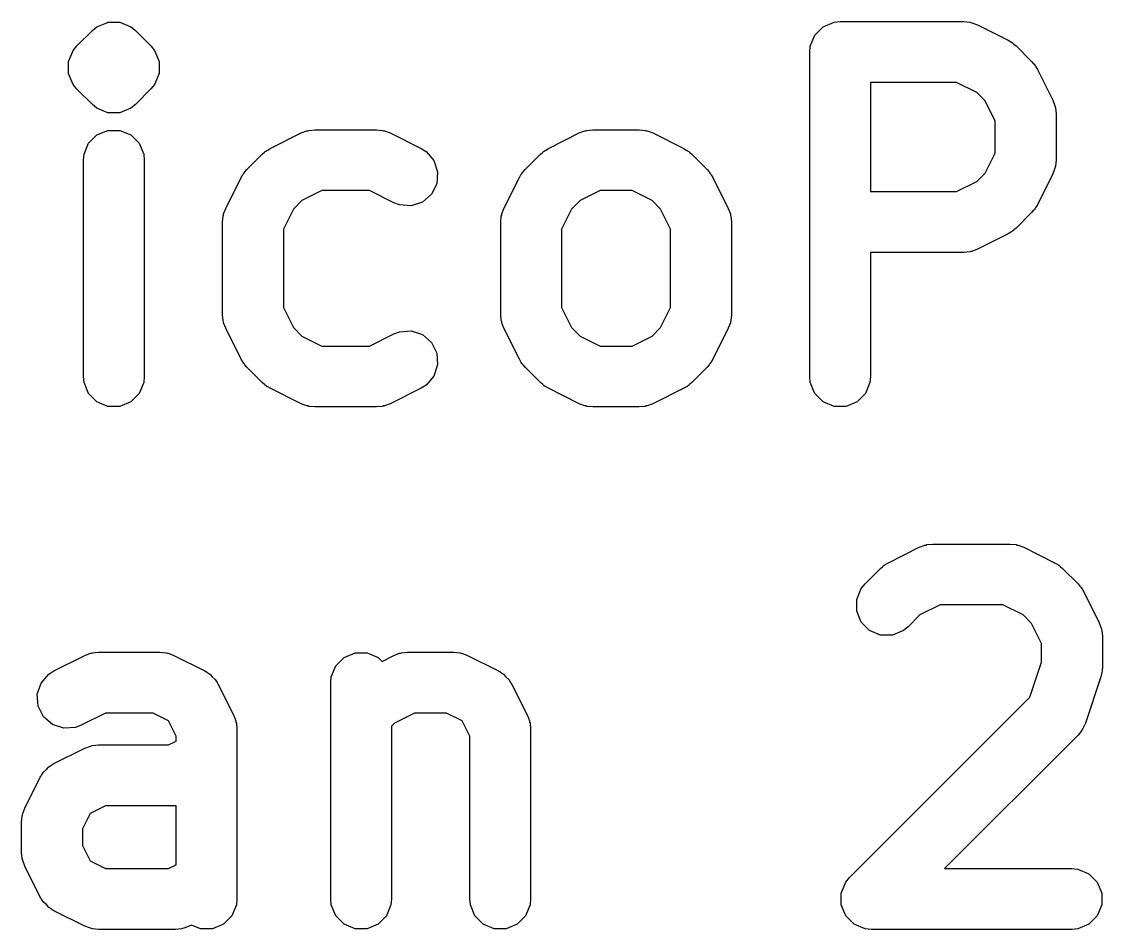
# Model space of a CAD drawing. Extents: x 90.4 to 161.7, y -143.1 to -81.8.
# Drawn here: x 130.575 to 133.239, y -140.817 to -138.579 of the extents above; entities that cross this region are included whole.
import ezdxf

# ---------------------------------------------------------------- set-up
doc = ezdxf.new("R2010")
doc.units = 0
doc.layers.add('BLACK', color=7, linetype='CONTINUOUS')

msp = doc.modelspace()

# ---------------------------------------------------------------- linework, layer by layer
at = {"layer": 'BLACK', "linetype": 'CONTINUOUS'}
for p, q in [((130.749225, -138.600587), (130.76059, -138.59126)), ((130.76059, -138.59126), (130.784673, -138.581285)), ((130.784673, -138.581285), (130.787625, -138.580062)), ((130.787625, -138.580062), (130.816889, -138.580062)), ((130.816889, -138.580062), (130.843923, -138.59126)), ((130.843923, -138.59126), (130.843925, -138.591261)), ((130.843925, -138.591261), (130.85529, -138.600588)), ((132.530373, -138.611953), (132.551065, -138.591261)), ((132.551065, -138.591261), (132.578101, -138.580062)), ((132.578101, -138.580062), (132.592733, -138.578621)), ((132.592733, -138.578621), (132.897495, -138.578621)), ((132.897495, -138.578621), (132.912127, -138.580062)), ((132.912127, -138.580062), (132.914616, -138.581093)), ((132.914616, -138.581093), (132.917304, -138.581284)), ((132.917304, -138.581284), (132.931036, -138.586539)), ((132.931036, -138.586539), (133.007226, -138.624634)), ((130.711129, -138.638682), (130.749225, -138.600587)), ((130.85529, -138.600588), (130.893385, -138.638683)), ((132.519174, -138.638989), (132.530373, -138.611953)), ((130.701801, -138.650048), (130.711129, -138.638682)), ((130.893385, -138.638683), (130.902712, -138.650048)), ((132.517733, -138.653621), (132.519174, -138.638989)), ((133.007226, -138.624634), (133.013525, -138.628598)), ((133.013525, -138.628598), (133.015353, -138.629356)), ((133.015353, -138.629356), (133.017409, -138.631044)), ((133.017409, -138.631044), (133.019669, -138.632466)), ((133.019669, -138.632466), (133.020968, -138.633964)), ((133.020968, -138.633964), (133.026718, -138.638683)), ((133.026718, -138.638683), (133.064813, -138.676778)), ((130.690602, -138.677084), (130.700353, -138.653543)), ((130.700353, -138.653543), (130.7018, -138.650049)), ((130.7018, -138.650049), (130.701801, -138.650048)), ((130.902712, -138.650048), (130.913784, -138.676777)), ((132.517733, -139.453621), (132.517733, -138.653621)), ((130.690602, -138.677085), (130.690602, -138.677084)), ((130.690602, -138.677086), (130.690602, -138.677085)), ((130.690602, -138.706348), (130.690602, -138.677086)), ((130.913784, -138.676777), (130.913911, -138.677085)), ((130.913911, -138.677085), (130.913911, -138.706348)), ((133.064813, -138.676778), (133.069533, -138.68253)), ((133.069533, -138.68253), (133.071029, -138.683827)), ((133.071029, -138.683827), (133.072448, -138.686081)), ((133.072448, -138.686081), (133.07414, -138.688143)), ((133.07414, -138.688143), (133.074898, -138.689973)), ((133.074898, -138.689973), (133.078862, -138.69627)), ((133.078862, -138.69627), (133.116958, -138.77246)), ((130.696436, -138.720431), (130.690602, -138.706348)), ((130.7018, -138.733383), (130.696436, -138.720431)), ((130.913911, -138.706348), (130.902712, -138.733384)), ((132.87979, -138.728621), (132.667733, -138.728621)), ((132.667733, -138.728621), (132.667733, -138.997668)), ((132.929258, -138.753355), (132.87979, -138.728621)), ((130.701801, -138.733384), (130.7018, -138.733383)), ((130.711129, -138.74475), (130.701801, -138.733384)), ((130.749225, -138.782845), (130.711129, -138.74475)), ((130.893385, -138.744749), (130.85529, -138.782844)), ((130.902712, -138.733384), (130.893385, -138.744749)), ((132.950141, -138.774238), (132.929258, -138.753355)), ((132.974876, -138.823707), (132.950141, -138.774238)), ((133.116958, -138.77246), (133.122213, -138.786192)), ((130.76059, -138.792172), (130.749225, -138.782845)), ((130.771472, -138.796679), (130.76059, -138.792172)), ((130.787625, -138.80337), (130.771472, -138.796679)), ((130.787626, -138.80337), (130.787625, -138.80337)), ((130.816888, -138.80337), (130.787626, -138.80337)), ((130.816889, -138.80337), (130.816888, -138.80337)), ((130.843925, -138.792171), (130.816889, -138.80337)), ((130.85529, -138.782844), (130.843925, -138.792171)), ((133.122213, -138.786192), (133.122404, -138.788881)), ((133.122404, -138.788881), (133.123435, -138.79137)), ((133.123435, -138.79137), (133.124876, -138.806002)), ((133.124876, -138.806002), (133.124876, -138.920287)), ((132.974876, -138.902581), (132.974876, -138.823707)), ((130.739897, -138.878619), (130.760589, -138.857927)), ((130.760589, -138.857927), (130.787625, -138.846728)), ((130.787625, -138.846728), (130.816889, -138.846728)), ((130.816889, -138.846728), (130.843925, -138.857927)), ((130.843925, -138.857927), (130.864617, -138.878619)), ((131.187762, -138.891301), (131.263952, -138.853206)), ((131.263952, -138.853206), (131.277684, -138.847951)), ((131.277684, -138.847951), (131.28037, -138.84776)), ((131.28037, -138.84776), (131.282862, -138.846728)), ((131.282862, -138.846728), (131.297494, -138.845287)), ((131.297494, -138.845287), (131.449875, -138.845287)), ((131.449875, -138.845287), (131.464507, -138.846728)), ((131.464507, -138.846728), (131.466995, -138.847758)), ((131.466995, -138.847758), (131.469685, -138.84795)), ((131.469685, -138.84795), (131.483416, -138.853205)), ((131.483416, -138.853205), (131.559607, -138.891301)), ((131.873476, -138.891301), (131.949666, -138.853206)), ((131.949666, -138.853206), (131.963398, -138.847951)), ((131.963398, -138.847951), (131.966084, -138.84776)), ((131.966084, -138.84776), (131.968576, -138.846728)), ((131.968576, -138.846728), (131.983208, -138.845287)), ((131.983208, -138.845287), (132.097494, -138.845287)), ((132.097494, -138.845287), (132.112126, -138.846728)), ((132.112126, -138.846728), (132.114614, -138.847758)), ((132.114614, -138.847758), (132.117304, -138.84795)), ((132.117304, -138.84795), (132.131035, -138.853205)), ((132.131035, -138.853205), (132.207226, -138.891301)), ((130.728698, -138.905655), (130.739897, -138.878619)), ((130.864617, -138.878619), (130.875816, -138.905655)), ((130.727257, -138.920287), (130.728698, -138.905655)), ((130.875816, -138.905655), (130.877257, -138.920287)), ((131.130176, -138.943445), (131.168271, -138.90535)), ((131.168271, -138.90535), (131.174023, -138.900629)), ((131.174023, -138.900629), (131.17532, -138.899134)), ((131.17532, -138.899134), (131.177575, -138.897714)), ((131.177575, -138.897714), (131.179636, -138.896023)), ((131.179636, -138.896023), (131.181464, -138.895265)), ((131.181464, -138.895265), (131.187762, -138.891301)), ((131.559607, -138.891301), (131.57205, -138.899134)), ((131.57205, -138.899134), (131.591223, -138.921241)), ((131.81589, -138.943445), (131.853985, -138.90535)), ((131.853985, -138.90535), (131.859737, -138.900629)), ((131.859737, -138.900629), (131.861034, -138.899134)), ((131.861034, -138.899134), (131.863289, -138.897714)), ((131.863289, -138.897714), (131.86535, -138.896023)), ((131.86535, -138.896023), (131.867178, -138.895265)), ((131.867178, -138.895265), (131.873476, -138.891301)), ((132.207226, -138.891301), (132.213522, -138.895264)), ((132.213522, -138.895264), (132.215353, -138.896023)), ((132.215353, -138.896023), (132.217414, -138.897714)), ((132.217414, -138.897714), (132.219669, -138.899134)), ((132.219669, -138.899134), (132.220965, -138.900629)), ((132.220965, -138.900629), (132.226718, -138.90535)), ((132.226718, -138.90535), (132.264813, -138.943445)), ((132.950141, -138.95205), (132.974876, -138.902581)), ((130.727257, -139.453621), (130.727257, -138.920287)), ((130.877257, -138.920287), (130.877257, -139.453621)), ((131.591223, -138.921241), (131.600477, -138.949002)), ((133.122213, -138.940097), (133.116958, -138.953829)), ((133.122404, -138.937407), (133.122213, -138.940097)), ((133.123435, -138.934919), (133.122404, -138.937407)), ((133.124876, -138.920287), (133.123435, -138.934919)), ((131.078031, -139.039126), (131.116127, -138.962937)), ((131.116127, -138.962937), (131.12009, -138.95664)), ((131.12009, -138.95664), (131.120849, -138.95481)), ((131.120849, -138.95481), (131.12254, -138.952748)), ((131.12254, -138.952748), (131.12396, -138.950494)), ((131.12396, -138.950494), (131.125455, -138.949197)), ((131.125455, -138.949197), (131.130176, -138.943445)), ((131.600477, -138.949002), (131.598402, -138.978193)), ((131.763745, -139.039126), (131.801841, -138.962937)), ((131.801841, -138.962937), (131.805804, -138.95664)), ((131.805804, -138.95664), (131.806563, -138.95481)), ((131.806563, -138.95481), (131.808254, -138.952748)), ((131.808254, -138.952748), (131.809674, -138.950494)), ((131.809674, -138.950494), (131.811169, -138.949197)), ((131.811169, -138.949197), (131.81589, -138.943445)), ((132.264813, -138.943445), (132.269531, -138.949194)), ((132.269531, -138.949194), (132.27103, -138.950494)), ((132.27103, -138.950494), (132.272451, -138.952753)), ((132.272451, -138.952753), (132.27414, -138.95481)), ((132.27414, -138.95481), (132.274897, -138.956637)), ((132.274897, -138.956637), (132.278862, -138.962937)), ((132.278862, -138.962937), (132.316957, -139.039127)), ((132.929258, -138.972934), (132.950141, -138.95205)), ((133.116958, -138.953829), (133.078862, -139.030019)), ((131.3152, -138.995287), (131.26573, -139.020022)), ((131.43217, -138.995287), (131.3152, -138.995287)), ((131.492524, -139.025465), (131.43217, -138.995287)), ((131.598402, -138.978193), (131.585315, -139.004367)), ((132.000914, -138.995287), (131.951444, -139.020022)), ((132.079789, -138.995287), (132.000914, -138.995287)), ((132.129258, -139.020022), (132.079789, -138.995287)), ((132.87979, -138.997668), (132.929258, -138.972934)), ((131.26573, -139.020022), (131.244847, -139.040906)), ((131.585315, -139.004367), (131.563207, -139.02354)), ((131.951444, -139.020022), (131.930561, -139.040906)), ((132.150141, -139.040905), (132.129258, -139.020022)), ((132.667733, -138.997668), (132.87979, -138.997668)), ((131.072776, -139.052858), (131.078031, -139.039126)), ((131.244847, -139.040906), (131.220113, -139.090374)), ((131.506256, -139.03072), (131.492524, -139.025465)), ((131.535446, -139.032794), (131.506256, -139.03072)), ((131.563207, -139.02354), (131.535446, -139.032794)), ((131.75849, -139.052858), (131.763745, -139.039126)), ((131.930561, -139.040906), (131.905827, -139.090374)), ((132.174875, -139.090373), (132.150141, -139.040905)), ((132.316957, -139.039127), (132.322212, -139.052859)), ((133.069533, -139.043758), (133.064813, -139.049511)), ((133.071029, -139.042462), (133.069533, -139.043758)), ((133.072448, -139.040207), (133.071029, -139.042462)), ((133.07414, -139.038146), (133.072448, -139.040207)), ((133.074898, -139.036315), (133.07414, -139.038146)), ((133.078862, -139.030019), (133.074898, -139.036315)), ((131.070113, -139.072668), (131.071554, -139.058036)), ((131.070113, -139.30124), (131.070113, -139.072668)), ((131.071554, -139.058036), (131.072584, -139.055547)), ((131.072584, -139.055547), (131.072776, -139.052858)), ((131.755827, -139.072668), (131.757268, -139.058036)), ((131.755827, -139.30124), (131.755827, -139.072668)), ((131.757268, -139.058036), (131.758298, -139.055547)), ((131.758298, -139.055547), (131.75849, -139.052858)), ((132.322212, -139.052859), (132.322402, -139.055546)), ((132.322402, -139.055546), (132.323434, -139.058036)), ((132.323434, -139.058036), (132.324875, -139.072668)), ((132.324875, -139.072668), (132.324875, -139.30124)), ((133.064813, -139.049511), (133.026718, -139.087606)), ((131.220113, -139.090374), (131.220113, -139.283534)), ((131.905827, -139.090374), (131.905827, -139.283534)), ((132.174875, -139.283535), (132.174875, -139.090373)), ((133.007226, -139.101655), (132.931036, -139.13975)), ((133.013525, -139.09769), (133.007226, -139.101655)), ((133.015353, -139.096933), (133.013525, -139.09769)), ((133.017409, -139.095244), (133.015353, -139.096933)), ((133.019669, -139.093823), (133.017409, -139.095244)), ((133.020968, -139.092324), (133.019669, -139.093823)), ((133.026718, -139.087606), (133.020968, -139.092324)), ((132.897495, -139.147668), (132.667733, -139.147668)), ((132.667733, -139.147668), (132.667733, -139.453621)), ((132.912127, -139.146227), (132.897495, -139.147668)), ((132.914616, -139.145195), (132.912127, -139.146227)), ((132.917304, -139.145005), (132.914616, -139.145195)), ((132.931036, -139.13975), (132.917304, -139.145005)), ((131.220113, -139.283534), (131.244847, -139.333002)), ((131.905827, -139.283534), (131.930561, -139.333002)), ((132.15014, -139.333003), (132.174875, -139.283535)), ((131.071554, -139.315872), (131.070113, -139.30124)), ((131.757268, -139.315872), (131.755827, -139.30124)), ((132.324875, -139.30124), (132.323434, -139.315872)), ((131.072584, -139.31836), (131.071554, -139.315872)), ((131.072776, -139.32105), (131.072584, -139.31836)), ((131.078031, -139.334782), (131.072776, -139.32105)), ((131.116127, -139.410971), (131.078031, -139.334782)), ((131.244847, -139.333002), (131.265731, -139.353887)), ((131.506257, -139.343189), (131.535447, -139.341115)), ((131.535447, -139.341115), (131.563208, -139.350369)), ((131.758298, -139.31836), (131.757268, -139.315872)), ((131.75849, -139.32105), (131.758298, -139.31836)), ((131.763745, -139.334782), (131.75849, -139.32105)), ((131.801841, -139.410971), (131.763745, -139.334782)), ((131.930561, -139.333002), (131.951445, -139.353887)), ((132.129257, -139.353887), (132.15014, -139.333003)), ((132.316957, -139.334781), (132.278862, -139.410971)), ((132.322212, -139.321049), (132.316957, -139.334781)), ((132.322402, -139.318361), (132.322212, -139.321049)), ((132.323434, -139.315872), (132.322402, -139.318361)), ((131.265731, -139.353887), (131.315199, -139.378621)), ((131.43217, -139.378621), (131.492525, -139.348444)), ((131.492525, -139.348444), (131.506257, -139.343189)), ((131.563208, -139.350369), (131.585316, -139.369542)), ((131.951445, -139.353887), (132.000913, -139.378621)), ((132.079789, -139.378621), (132.129257, -139.353887)), ((131.315199, -139.378621), (131.43217, -139.378621)), ((131.585316, -139.369542), (131.598403, -139.395717)), ((132.000913, -139.378621), (132.079789, -139.378621)), ((131.120089, -139.417265), (131.116127, -139.410971)), ((131.120848, -139.419097), (131.120089, -139.417265)), ((131.122541, -139.42116), (131.120848, -139.419097)), ((131.12396, -139.423414), (131.122541, -139.42116)), ((131.598403, -139.395717), (131.600477, -139.424907)), ((131.805803, -139.417265), (131.801841, -139.410971)), ((131.806562, -139.419097), (131.805803, -139.417265)), ((131.808255, -139.42116), (131.806562, -139.419097)), ((131.809674, -139.423414), (131.808255, -139.42116)), ((132.272451, -139.421155), (132.27103, -139.423414)), ((132.274141, -139.419097), (132.272451, -139.421155)), ((132.274898, -139.417267), (132.274141, -139.419097)), ((132.278862, -139.410971), (132.274898, -139.417267)), ((131.125454, -139.42471), (131.12396, -139.423414)), ((131.130175, -139.430462), (131.125454, -139.42471)), ((131.16827, -139.468558), (131.130175, -139.430462)), ((131.600477, -139.424907), (131.591223, -139.452668)), ((131.811168, -139.42471), (131.809674, -139.423414)), ((131.815889, -139.430462), (131.811168, -139.42471)), ((131.853984, -139.468558), (131.815889, -139.430462)), ((132.264814, -139.430462), (132.226719, -139.468558)), ((132.269531, -139.424713), (132.264814, -139.430462)), ((132.27103, -139.423414), (132.269531, -139.424713)), ((130.728698, -139.468253), (130.727257, -139.453621)), ((130.739897, -139.495289), (130.728698, -139.468253)), ((130.875816, -139.468253), (130.864617, -139.495289)), ((130.877257, -139.453621), (130.875816, -139.468253)), ((131.174021, -139.473278), (131.16827, -139.468558)), ((131.17532, -139.474776), (131.174021, -139.473278)), ((131.177575, -139.476195), (131.17532, -139.474776)), ((131.57205, -139.474776), (131.559607, -139.482608)), ((131.591223, -139.452668), (131.57205, -139.474776)), ((131.859735, -139.473278), (131.853984, -139.468558)), ((131.861034, -139.474776), (131.859735, -139.473278)), ((131.863289, -139.476195), (131.861034, -139.474776)), ((132.219669, -139.474776), (132.217409, -139.476198)), ((132.220969, -139.473276), (132.219669, -139.474776)), ((132.226719, -139.468558), (132.220969, -139.473276)), ((132.519174, -139.468253), (132.517733, -139.453621)), ((132.530373, -139.495289), (132.519174, -139.468253)), ((132.666292, -139.468253), (132.655093, -139.495289)), ((132.667733, -139.453621), (132.666292, -139.468253)), ((130.760589, -139.515981), (130.739897, -139.495289)), ((130.864617, -139.495289), (130.843925, -139.515981)), ((131.179635, -139.477886), (131.177575, -139.476195)), ((131.181465, -139.478644), (131.179635, -139.477886)), ((131.187763, -139.482608), (131.181465, -139.478644)), ((131.263953, -139.520703), (131.187763, -139.482608)), ((131.559607, -139.482608), (131.483416, -139.520703)), ((131.865349, -139.477886), (131.863289, -139.476195)), ((131.867179, -139.478644), (131.865349, -139.477886)), ((131.873477, -139.482608), (131.867179, -139.478644)), ((131.949667, -139.520703), (131.873477, -139.482608)), ((132.207226, -139.482608), (132.131035, -139.520703)), ((132.213525, -139.478643), (132.207226, -139.482608)), ((132.215353, -139.477886), (132.213525, -139.478643)), ((132.217409, -139.476198), (132.215353, -139.477886)), ((132.551065, -139.515981), (132.530373, -139.495289)), ((132.655093, -139.495289), (132.634401, -139.515981)), ((130.787625, -139.52718), (130.760589, -139.515981)), ((130.816889, -139.52718), (130.787625, -139.52718)), ((130.843925, -139.515981), (130.816889, -139.52718)), ((131.277685, -139.525958), (131.263953, -139.520703)), ((131.280372, -139.526148), (131.277685, -139.525958)), ((131.282862, -139.52718), (131.280372, -139.526148)), ((131.297494, -139.528621), (131.282862, -139.52718)), ((131.449875, -139.528621), (131.297494, -139.528621)), ((131.464507, -139.52718), (131.449875, -139.528621)), ((131.466996, -139.526148), (131.464507, -139.52718)), ((131.469684, -139.525958), (131.466996, -139.526148)), ((131.483416, -139.520703), (131.469684, -139.525958)), ((131.963399, -139.525958), (131.949667, -139.520703)), ((131.966086, -139.526148), (131.963399, -139.525958)), ((131.968576, -139.52718), (131.966086, -139.526148)), ((131.983208, -139.528621), (131.968576, -139.52718)), ((132.097494, -139.528621), (131.983208, -139.528621)), ((132.112126, -139.52718), (132.097494, -139.528621)), ((132.114615, -139.526148), (132.112126, -139.52718)), ((132.117303, -139.525958), (132.114615, -139.526148)), ((132.131035, -139.520703), (132.117303, -139.525958)), ((132.578101, -139.52718), (132.551065, -139.515981)), ((132.607365, -139.52718), (132.578101, -139.52718)), ((132.634401, -139.515981), (132.607365, -139.52718)), ((132.711574, -139.912589), (132.787764, -139.874494)), ((132.787764, -139.874494), (132.801496, -139.869239)), ((132.801496, -139.869239), (132.804183, -139.869048)), ((132.804183, -139.869048), (132.806673, -139.868017)), ((132.806673, -139.868017), (132.821305, -139.866576)), ((132.821305, -139.866576), (133.011781, -139.866576)), ((133.011781, -139.866576), (133.026413, -139.868017)), ((133.026413, -139.868017), (133.028902, -139.869048)), ((133.028902, -139.869048), (133.03159, -139.869239)), ((133.03159, -139.869239), (133.045322, -139.874494)), ((133.045322, -139.874494), (133.121513, -139.912589)), ((132.653987, -139.964732), (132.692083, -139.926637)), ((132.692083, -139.926637), (132.697831, -139.921919)), ((132.697831, -139.921919), (132.699131, -139.920421)), ((132.699131, -139.920421), (132.701389, -139.918999)), ((132.701389, -139.918999), (132.703448, -139.91731)), ((132.703448, -139.91731), (132.705277, -139.916552)), ((132.705277, -139.916552), (132.711574, -139.912589)), ((133.121513, -139.912589), (133.127812, -139.916553)), ((133.127812, -139.916553), (133.12964, -139.917311)), ((133.12964, -139.917311), (133.131696, -139.918999)), ((133.131696, -139.918999), (133.133956, -139.920421)), ((133.133956, -139.920421), (133.135255, -139.921919)), ((133.135255, -139.921919), (133.141005, -139.926638)), ((133.141005, -139.926638), (133.1791, -139.964733)), ((132.63346, -140.003134), (132.644659, -139.976098)), ((132.644659, -139.976098), (132.653987, -139.964732)), ((133.1791, -139.964733), (133.183818, -139.970482)), ((133.183818, -139.970482), (133.185317, -139.971782)), ((133.185317, -139.971782), (133.186738, -139.974041)), ((133.186738, -139.974041), (133.188427, -139.976098)), ((133.188427, -139.976098), (133.189184, -139.977925)), ((133.189184, -139.977925), (133.193149, -139.984225)), ((132.63346, -140.032396), (132.63346, -140.003134)), ((133.193149, -139.984225), (133.231244, -140.060416)), ((132.644658, -140.059433), (132.63346, -140.032396)), ((132.83901, -140.016576), (132.789541, -140.04131)), ((132.994076, -140.016576), (132.83901, -140.016576)), ((133.043545, -140.04131), (132.994076, -140.016576)), ((132.665351, -140.080126), (132.644658, -140.059433)), ((132.789541, -140.04131), (132.760051, -140.0708)), ((133.064427, -140.062192), (133.043545, -140.04131)), ((133.231244, -140.060416), (133.236499, -140.074148)), ((132.692387, -140.091325), (132.665351, -140.080126)), ((132.748686, -140.080127), (132.721649, -140.091325)), ((132.760051, -140.0708), (132.748686, -140.080127)), ((133.089162, -140.111661), (133.064427, -140.062192)), ((133.236499, -140.074148), (133.236689, -140.076835)), ((133.236689, -140.076835), (133.237721, -140.079325)), ((133.237721, -140.079325), (133.239162, -140.093957)), ((132.721649, -140.091325), (132.692387, -140.091325)), ((133.089162, -140.157977), (133.089162, -140.111661)), ((133.239162, -140.093957), (133.239162, -140.170147)), ((130.654429, -140.179256), (130.730619, -140.141161)), ((130.730619, -140.141161), (130.744351, -140.135906)), ((130.744351, -140.135906), (130.747037, -140.135715)), ((130.747037, -140.135715), (130.749529, -140.134683)), ((130.749529, -140.134683), (130.764161, -140.133242)), ((130.764161, -140.133242), (130.916542, -140.133242)), ((130.916542, -140.133242), (130.931174, -140.134683)), ((130.931174, -140.134683), (130.933662, -140.135713)), ((130.933662, -140.135713), (130.936352, -140.135905)), ((130.936352, -140.135905), (130.950083, -140.14116)), ((130.950083, -140.14116), (131.026274, -140.179256)), ((131.370113, -140.145882), (131.397149, -140.134683)), ((131.397149, -140.134683), (131.426413, -140.134683)), ((131.426413, -140.134683), (131.453449, -140.145882)), ((131.463326, -140.155759), (131.492524, -140.141161)), ((131.492524, -140.141161), (131.506256, -140.135906)), ((131.506256, -140.135906), (131.508942, -140.135715)), ((131.508942, -140.135715), (131.511434, -140.134683)), ((131.511434, -140.134683), (131.526066, -140.133242)), ((131.526066, -140.133242), (131.640352, -140.133242)), ((131.640352, -140.133242), (131.654984, -140.134683)), ((131.654984, -140.134683), (131.657472, -140.135713)), ((131.657472, -140.135713), (131.660162, -140.135905)), ((131.660162, -140.135905), (131.673893, -140.14116)), ((131.673893, -140.14116), (131.750084, -140.179256)), ((131.338222, -140.19361), (131.349421, -140.166574)), ((131.349421, -140.166574), (131.370113, -140.145882)), ((131.453449, -140.145882), (131.463326, -140.155759)), ((133.060514, -140.243919), (133.089162, -140.157977)), ((130.622813, -140.209197), (130.641987, -140.187089)), ((130.641987, -140.187089), (130.654429, -140.179256)), ((131.026274, -140.179256), (131.02872, -140.180796)), ((131.02872, -140.180796), (131.029875, -140.181181)), ((131.029875, -140.181181), (131.031313, -140.182428)), ((131.031313, -140.182428), (131.038717, -140.187089)), ((131.038717, -140.187089), (131.044876, -140.19419)), ((131.044876, -140.19419), (131.051983, -140.200354)), ((131.336781, -140.208242), (131.338222, -140.19361)), ((131.750084, -140.179256), (131.75253, -140.180796)), ((131.75253, -140.180796), (131.753685, -140.181181)), ((131.753685, -140.181181), (131.755123, -140.182428)), ((131.755123, -140.182428), (131.762527, -140.187089)), ((131.762527, -140.187089), (131.768686, -140.19419)), ((131.768686, -140.19419), (131.775793, -140.200354)), ((133.235313, -140.193864), (133.197218, -140.30815)), ((133.236962, -140.18661), (133.235313, -140.193864)), ((133.237721, -140.184779), (133.236962, -140.18661)), ((133.237982, -140.182124), (133.237721, -140.184779)), ((133.238573, -140.179527), (133.237982, -140.182124)), ((133.239162, -140.170147), (133.238432, -140.177552)), ((133.238432, -140.177552), (133.238573, -140.179527)), ((130.61356, -140.236958), (130.622813, -140.209197)), ((131.051983, -140.200354), (131.056644, -140.207759)), ((131.056644, -140.207759), (131.05789, -140.209196)), ((131.05789, -140.209196), (131.058274, -140.210349)), ((131.058274, -140.210349), (131.059815, -140.212797)), ((131.059815, -140.212797), (131.09791, -140.288987)), ((131.336781, -140.741576), (131.336781, -140.208242)), ((131.775793, -140.200354), (131.780454, -140.207759)), ((131.780454, -140.207759), (131.7817, -140.209196)), ((131.7817, -140.209196), (131.782084, -140.210349)), ((131.782084, -140.210349), (131.783625, -140.212797)), ((131.783625, -140.212797), (131.82172, -140.288987)), ((130.615634, -140.266148), (130.61356, -140.236958)), ((132.615891, -140.688543), (133.060514, -140.243919)), ((130.628722, -140.292322), (130.615634, -140.266148)), ((130.65083, -140.311496), (130.628722, -140.292322)), ((130.781867, -140.283242), (130.721513, -140.31342)), ((130.898837, -140.283242), (130.781867, -140.283242)), ((130.936831, -140.302239), (130.898837, -140.283242)), ((131.09791, -140.288987), (131.103165, -140.302719)), ((131.543772, -140.283242), (131.494302, -140.307977)), ((131.622647, -140.283242), (131.543772, -140.283242)), ((131.660641, -140.302239), (131.622647, -140.283242)), ((131.82172, -140.288987), (131.826975, -140.302719)), ((130.678591, -140.320749), (130.65083, -140.311496)), ((130.707781, -140.318675), (130.678591, -140.320749)), ((130.721513, -140.31342), (130.707781, -140.318675)), ((130.955828, -140.340233), (130.936831, -140.302239)), ((131.103165, -140.302719), (131.103355, -140.305406)), ((131.103355, -140.305406), (131.104387, -140.307896)), ((131.104387, -140.307896), (131.105828, -140.322528)), ((131.105828, -140.322528), (131.105828, -140.741576)), ((131.494302, -140.307977), (131.486781, -140.315499)), ((131.486781, -140.315499), (131.486781, -140.741576)), ((131.679638, -140.340233), (131.660641, -140.302239)), ((131.826975, -140.302719), (131.827165, -140.305406)), ((131.827165, -140.305406), (131.828197, -140.307896)), ((131.828197, -140.307896), (131.829638, -140.322528)), ((131.829638, -140.322528), (131.829638, -140.741576)), ((133.188428, -140.326101), (133.1791, -140.337466)), ((133.18946, -140.323608), (133.188428, -140.326101)), ((133.191224, -140.321575), (133.18946, -140.323608)), ((133.197218, -140.30815), (133.191224, -140.321575)), ((130.936932, -140.361814), (130.955828, -140.352366)), ((130.955828, -140.352366), (130.955828, -140.340233)), ((131.679638, -140.741576), (131.679638, -140.340233)), ((133.1791, -140.337466), (132.84999, -140.666576)), ((130.65443, -140.407827), (130.73062, -140.369732)), ((130.73062, -140.369732), (130.744352, -140.364477)), ((130.744352, -140.364477), (130.747039, -140.364286)), ((130.747039, -140.364286), (130.749529, -140.363255)), ((130.749529, -140.363255), (130.764161, -140.361814)), ((130.764161, -140.361814), (130.936932, -140.361814)), ((130.651982, -140.409367), (130.65443, -140.407827)), ((130.624061, -140.436328), (130.628722, -140.428925)), ((130.628722, -140.428925), (130.635823, -140.422765)), ((130.635823, -140.422765), (130.641987, -140.415659)), ((130.641987, -140.415659), (130.649392, -140.410997)), ((130.649392, -140.410997), (130.650829, -140.409752)), ((130.650829, -140.409752), (130.651982, -140.409367)), ((130.582793, -140.517559), (130.620889, -140.441368)), ((130.620889, -140.441368), (130.622429, -140.438921)), ((130.622429, -140.438921), (130.622814, -140.437767)), ((130.622814, -140.437767), (130.624061, -140.436328)), ((130.781866, -140.511814), (130.743872, -140.53081)), ((130.954637, -140.511814), (130.781866, -140.511814)), ((130.955828, -140.511696), (130.954637, -140.511814)), ((130.955828, -140.657128), (130.955828, -140.511696)), ((130.574875, -140.5511), (130.576316, -140.536468)), ((130.576316, -140.536468), (130.577346, -140.533979)), ((130.577346, -140.533979), (130.577538, -140.53129)), ((130.577538, -140.53129), (130.582793, -140.517559)), ((130.743872, -140.53081), (130.724875, -140.568805)), ((130.574875, -140.62729), (130.574875, -140.5511)), ((130.724875, -140.568805), (130.724875, -140.609584)), ((130.724875, -140.609584), (130.743872, -140.647579)), ((130.576316, -140.641922), (130.574875, -140.62729)), ((130.577346, -140.64441), (130.576316, -140.641922)), ((130.577538, -140.6471), (130.577346, -140.64441)), ((130.582793, -140.660831), (130.577538, -140.6471)), ((130.743872, -140.647579), (130.781866, -140.666576)), ((130.620889, -140.737022), (130.582793, -140.660831)), ((130.781866, -140.666576), (130.936932, -140.666576)), ((130.936932, -140.666576), (130.955828, -140.657128)), ((132.84999, -140.666576), (133.164162, -140.666576)), ((133.164162, -140.666576), (133.178794, -140.668017)), ((133.178794, -140.668017), (133.20583, -140.679216)), ((132.595365, -140.726944), (132.606564, -140.699908)), ((132.606564, -140.699908), (132.615891, -140.688543)), ((133.20583, -140.679216), (133.226522, -140.699908)), ((133.226522, -140.699908), (133.237721, -140.726944)), ((132.595365, -140.756208), (132.595365, -140.726944)), ((133.237721, -140.726944), (133.237721, -140.756208)), ((130.622429, -140.739468), (130.620889, -140.737022)), ((130.622814, -140.740623), (130.622429, -140.739468)), ((130.624061, -140.742061), (130.622814, -140.740623)), ((130.628722, -140.749465), (130.624061, -140.742061)), ((130.635823, -140.755624), (130.628722, -140.749465)), ((131.105828, -140.741576), (131.104387, -140.756208)), ((131.338222, -140.756208), (131.336781, -140.741576)), ((131.486781, -140.741576), (131.48534, -140.756208)), ((131.681079, -140.756208), (131.679638, -140.741576)), ((131.829638, -140.741576), (131.828197, -140.756208)), ((130.641987, -140.762731), (130.635823, -140.755624)), ((130.649392, -140.767392), (130.641987, -140.762731)), ((130.650829, -140.768638), (130.649392, -140.767392)), ((130.651982, -140.769022), (130.650829, -140.768638)), ((130.65443, -140.770563), (130.651982, -140.769022)), ((130.73062, -140.808658), (130.65443, -140.770563)), ((131.104387, -140.756208), (131.093188, -140.783244)), ((131.349421, -140.783244), (131.338222, -140.756208)), ((131.48534, -140.756208), (131.474141, -140.783244)), ((131.692278, -140.783244), (131.681079, -140.756208)), ((131.828197, -140.756208), (131.816998, -140.783244)), ((132.606564, -140.783244), (132.595365, -140.756208)), ((133.237721, -140.756208), (133.226522, -140.783244)), ((130.993788, -140.805853), (130.988178, -140.808658)), ((131.016196, -140.815135), (130.993788, -140.805853)), ((131.072496, -140.803936), (131.04546, -140.815135)), ((131.093188, -140.783244), (131.072496, -140.803936)), ((131.370113, -140.803936), (131.349421, -140.783244)), ((131.397149, -140.815135), (131.370113, -140.803936)), ((131.453449, -140.803936), (131.426413, -140.815135)), ((131.474141, -140.783244), (131.453449, -140.803936)), ((131.71297, -140.803936), (131.692278, -140.783244)), ((131.740006, -140.815135), (131.71297, -140.803936)), ((131.796306, -140.803936), (131.76927, -140.815135)), ((131.816998, -140.783244), (131.796306, -140.803936)), ((132.627256, -140.803936), (132.606564, -140.783244)), ((132.654292, -140.815135), (132.627256, -140.803936)), ((133.20583, -140.803936), (133.178794, -140.815135)), ((133.226522, -140.783244), (133.20583, -140.803936)), ((130.744352, -140.813913), (130.73062, -140.808658)), ((130.747039, -140.814103), (130.744352, -140.813913)), ((130.749529, -140.815135), (130.747039, -140.814103)), ((130.764161, -140.816576), (130.749529, -140.815135)), ((130.954637, -140.816576), (130.764161, -140.816576)), ((130.969269, -140.815135), (130.954637, -140.816576)), ((130.971758, -140.814103), (130.969269, -140.815135)), ((130.974446, -140.813913), (130.971758, -140.814103)), ((130.988178, -140.808658), (130.974446, -140.813913)), ((131.04546, -140.815135), (131.016196, -140.815135)), ((131.426413, -140.815135), (131.397149, -140.815135)), ((131.76927, -140.815135), (131.740006, -140.815135)), ((132.668924, -140.816576), (132.654292, -140.815135)), ((133.164162, -140.816576), (132.668924, -140.816576)), ((133.178794, -140.815135), (133.164162, -140.816576))]:
    msp.add_line(p, q, dxfattribs=at)

doc.saveas('drawing.dxf')
